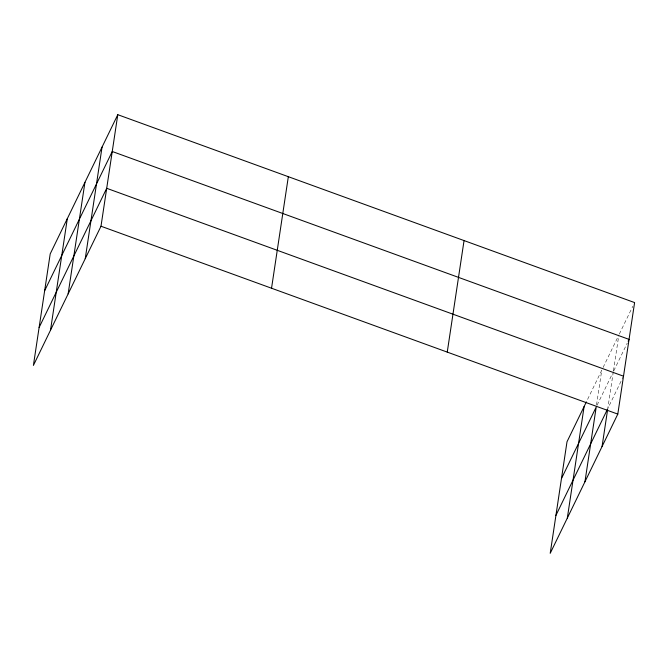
<?xml version="1.0" encoding="UTF-8"?>
<svg xmlns="http://www.w3.org/2000/svg" width="668" height="668" viewBox="0 0 668 668"><rect width="100%" height="100%" fill="white"/><g stroke="black" fill="none" stroke-linecap="round" stroke-linejoin="round"><path stroke-width="0.5" stroke-dasharray="3.34 2.5" d="M596.516 404.992L601.751 370.231L586.83 400.95M613.316 371.8L607.771 408.607L623.06 377.119M613.466 370.782L618.86 334.994M603.095 367.45L617.958 336.847M619.311 334.067L632.805 306.278M597.109 405.184L612.414 373.654M613.767 370.874L627.26 343.085"/><path stroke-width="1" d="M50.509 330.184L67.309 218.653M68.136 293.887L84.936 182.347M85.245 258.65L102.045 147.11M117.785 114.687L50.2 253.89L33.4 365.421L100.993 226.227L117.785 114.687L634.6 302.579L617.8 414.11L550.215 553.313L567.007 441.773L586.379 401.885M271.542 288.225L288.334 176.694M447.251 352.111L464.051 240.572M567.324 518.076L584.116 406.536M584.951 481.77L596.207 407.037L561.462 478.58M602.06 446.533L607.613 409.634M44.656 290.697L112.249 151.494L629.056 339.386L628.154 341.239M39.111 327.504L106.705 188.301L623.511 376.193M555.926 515.387L607.321 409.534M100.993 226.227L617.8 414.11"/></g></svg>
